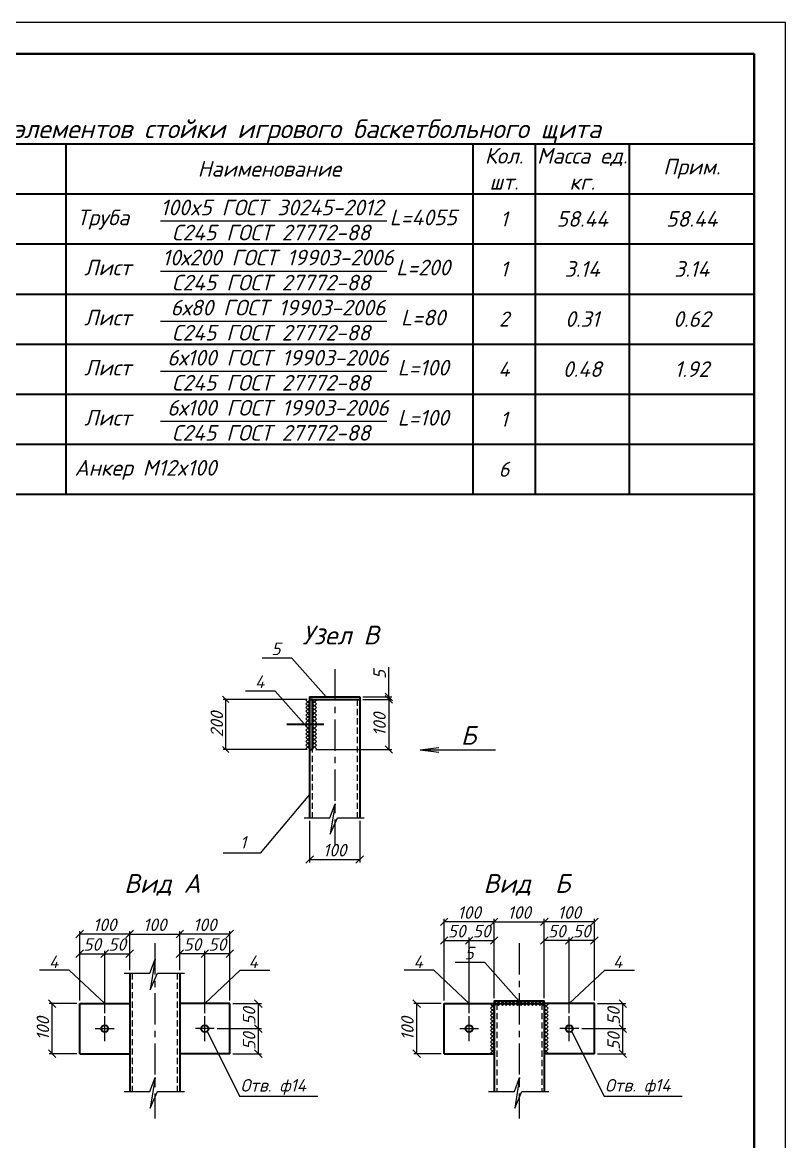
# Model space of a CAD drawing. Header units: millimetres. Extents: x 10124 to 8132345, y -95635 to 1386204.
# Drawn here: x 172234 to 175283, y 59270 to 63740 of the extents above; entities that cross this region are included whole.
import ezdxf
from ezdxf.enums import TextEntityAlignment as Align

# ---------------------------------------------------------------- set-up
doc = ezdxf.new("R2010")
doc.units = ezdxf.units.MM
doc.linetypes.add('01_base$0$DASHED2', pattern=[0.375, 0.25, -0.125])
doc.linetypes.add('CENTER', pattern=[2, 1.25, -0.25, 0.25, -0.25])
doc.layers.get('DEFPOINTS').update_dxf_attribs({"color": 1})
for name, color, linetype, lineweight in [('013', 7, 'Continuous', 13), ('030', 7, 'Continuous', 30), ('ТЕКСТ', 214, 'Continuous', 20)]:
    doc.layers.add(name, color=color, linetype=linetype, lineweight=lineweight)
doc.layers.add('ФВ-5', color=7, linetype='Continuous')
doc.styles.add('10', font='isocpeui.ttf', dxfattribs={"height": 25})
doc.styles.add('100', font='isocpeui.ttf', dxfattribs={"height": 250})
doc.styles.add('20', font='isocpeui.ttf', dxfattribs={"height": 50})
doc.styles.add('GOST', font='isocpeur.TTF')
doc.styles.add('Text_Paper', font='isocpeui.ttf')
doc.dimstyles.new('0.5', dxfattribs={"dimtxt": 250, "dimasz": 120, "dimexe": 50, "dimexo": 50, "dimgap": 50, "dimtad": 1, "dimlfac": 0.5, "dimtxsty": '100', "dimblk": 'OBLIQUE', "dimcen": 2.5, "dimclrt": 1, "dimadec": 0, "dimazin": 0, "dimtfac": 1, "dimtmove": 0, "dimatfit": 3, "dimfxl": 1, "dimlwd": 15, "dimlwe": 15, "dimarcsym": 0})
doc.dimstyles.new('20', dxfattribs={"dimtxt": 50, "dimasz": 25, "dimexe": 10, "dimexo": 10, "dimgap": 10, "dimtad": 1, "dimtxsty": '20', "dimblk": 'OBLIQUE', "dimcen": 2.5, "dimadec": 0, "dimazin": 0, "dimtfac": 1, "dimtmove": 0, "dimatfit": 3, "dimfxl": 1, "dimlwd": 15, "dimlwe": 15, "dimarcsym": 0})

# ---------------------------------------------------------------- blocks, each defined once
blk = doc.blocks.new('*U2294')
at = {"color": 44, "lineweight": 20, "ltscale": 10}
for p, q in [((420, 297), (0, 297)), ((420, 0), (420, 297))]:
    blk.add_line(p, q, dxfattribs=at)
at = {"color": 137, "lineweight": 35, "ltscale": 10}
for p, q in [((415, 292), (20, 292)), ((415, 5), (415, 292))]:
    blk.add_line(p, q, dxfattribs=at)
at = {"color": 44, "lineweight": 13, "style": 'GOST', "oblique": 10, "width": 0.8}
for tag in ['ФОРМАТВЕРТ', 'ФОРМАТГОРИЗ']:
    blk.add_attdef(tag, (368.98, 1.6), '', height=2, dxfattribs=at)
blk = doc.blocks.new('_OBLIQUE')
at = {"color": 0, "linetype": 'ByBlock'}
blk.add_line((-0.5, -0.5), (0.5, 0.5), dxfattribs=at)
blk = doc.blocks.new('*D2304')
at = {"layer": '013', "color": 0, "lineweight": 15, "ltscale": 100, "transparency": 16777216}
for p, q in [((172663.1, 59954.3), (172663.1, 60111.2)), ((172663.1, 60099.2), (172863.1, 60099.2)), ((172863.1, 59954.3), (172863.1, 60111.2))]:
    blk.add_line(p, q, dxfattribs=at)
at = {"layer": 'DEFPOINTS', "color": 0, "ltscale": 100, "transparency": 16777216}
for p in [(172863.1, 60099.2), (172663.1, 59942.3), (172863.1, 59942.3)]:
    blk.add_point(p, dxfattribs=at)
at = {"layer": '013', "color": 0, "lineweight": 15, "ltscale": 100, "transparency": 16777216, "xscale": 30, "yscale": 30, "zscale": 30, "rotation": 180}
blk.add_blockref('_OBLIQUE', (172663.1, 60099.2), dxfattribs=at)
at = {"layer": '013', "color": 0, "lineweight": 15, "ltscale": 100, "transparency": 16777216, "xscale": 30, "yscale": 30, "zscale": 30}
blk.add_blockref('_OBLIQUE', (172863.1, 60099.2), dxfattribs=at)
at = {"layer": '013', "color": 1, "ltscale": 100, "transparency": 16777216, "insert": (172763.1, 60136.2), "char_height": 50, "attachment_point": 5, "style": '20'}
blk.add_mtext('100', dxfattribs=at)
blk = doc.blocks.new('*D2306')
at = {"layer": '013', "color": 0, "lineweight": 15, "ltscale": 100, "transparency": 16777216}
for p, q in [((172463.1, 59833.2), (172463.1, 60111.2)), ((172663.1, 60099.2), (172463.1, 60099.2)), ((172663.1, 59954.3), (172663.1, 60111.2))]:
    blk.add_line(p, q, dxfattribs=at)
at = {"layer": 'DEFPOINTS', "color": 0, "ltscale": 100, "transparency": 16777216}
for p in [(172463.1, 60099.2), (172663.1, 59942.3), (172463.1, 59821.2)]:
    blk.add_point(p, dxfattribs=at)
at = {"layer": '013', "color": 0, "lineweight": 15, "ltscale": 100, "transparency": 16777216, "xscale": 30, "yscale": 30, "zscale": 30, "rotation": 180}
blk.add_blockref('_OBLIQUE', (172463.1, 60099.2), dxfattribs=at)
at = {"layer": '013', "color": 0, "lineweight": 15, "ltscale": 100, "transparency": 16777216, "xscale": 30, "yscale": 30, "zscale": 30}
blk.add_blockref('_OBLIQUE', (172663.1, 60099.2), dxfattribs=at)
at = {"layer": '013', "color": 1, "ltscale": 100, "transparency": 16777216, "insert": (172563.1, 60136.2), "char_height": 50, "attachment_point": 5, "style": '20'}
blk.add_mtext('100', dxfattribs=at)
blk = doc.blocks.new('*D2307')
at = {"layer": '013', "color": 0, "lineweight": 15, "ltscale": 100, "transparency": 16777216}
for p, q in [((172463.1, 59833.2), (172463.1, 60032.5)), ((172463.1, 60020.5), (172563.1, 60020.5)), ((172563.1, 59783.2), (172563.1, 60032.5))]:
    blk.add_line(p, q, dxfattribs=at)
at = {"layer": 'DEFPOINTS', "color": 0, "ltscale": 100, "transparency": 16777216}
for p in [(172563.1, 60020.5), (172463.1, 59821.2), (172563.1, 59771.2)]:
    blk.add_point(p, dxfattribs=at)
at = {"layer": '013', "color": 0, "lineweight": 15, "ltscale": 100, "transparency": 16777216, "xscale": 30, "yscale": 30, "zscale": 30, "rotation": 180}
blk.add_blockref('_OBLIQUE', (172463.1, 60020.5), dxfattribs=at)
at = {"layer": '013', "color": 0, "lineweight": 15, "ltscale": 100, "transparency": 16777216, "xscale": 30, "yscale": 30, "zscale": 30}
blk.add_blockref('_OBLIQUE', (172563.1, 60020.5), dxfattribs=at)
at = {"layer": '013', "color": 1, "ltscale": 100, "transparency": 16777216, "insert": (172513.1, 60057.5), "char_height": 50, "attachment_point": 5, "style": '20'}
blk.add_mtext('50', dxfattribs=at)
blk = doc.blocks.new('*D2308')
at = {"layer": '013', "color": 0, "lineweight": 15, "ltscale": 100, "transparency": 16777216}
for p, q in [((172563.1, 59783.2), (172563.1, 60032.5)), ((172563.1, 60020.5), (172663.1, 60020.5)), ((172663.1, 59954.3), (172663.1, 60032.5))]:
    blk.add_line(p, q, dxfattribs=at)
at = {"layer": 'DEFPOINTS', "color": 0, "ltscale": 100, "transparency": 16777216}
for p in [(172663.1, 60020.5), (172663.1, 59942.3), (172563.1, 59771.2)]:
    blk.add_point(p, dxfattribs=at)
at = {"layer": '013', "color": 0, "lineweight": 15, "ltscale": 100, "transparency": 16777216, "xscale": 30, "yscale": 30, "zscale": 30, "rotation": 180}
blk.add_blockref('_OBLIQUE', (172563.1, 60020.5), dxfattribs=at)
at = {"layer": '013', "color": 0, "lineweight": 15, "ltscale": 100, "transparency": 16777216, "xscale": 30, "yscale": 30, "zscale": 30}
blk.add_blockref('_OBLIQUE', (172663.1, 60020.5), dxfattribs=at)
at = {"layer": '013', "color": 1, "ltscale": 100, "transparency": 16777216, "insert": (172613.1, 60057.5), "char_height": 50, "attachment_point": 5, "style": '20'}
blk.add_mtext('50', dxfattribs=at)
blk = doc.blocks.new('*D2310')
at = {"layer": '013', "color": 0, "lineweight": 15, "ltscale": 100, "transparency": 16777216}
for p, q in [((172963.1, 59783.2), (172963.1, 60032.5)), ((173063.1, 60020.5), (172963.1, 60020.5)), ((173063.1, 59833.2), (173063.1, 60032.5))]:
    blk.add_line(p, q, dxfattribs=at)
at = {"layer": 'DEFPOINTS', "color": 0, "ltscale": 100, "transparency": 16777216}
for p in [(172963.1, 60020.5), (173063.1, 59821.2), (172963.1, 59771.2)]:
    blk.add_point(p, dxfattribs=at)
at = {"layer": '013', "color": 0, "lineweight": 15, "ltscale": 100, "transparency": 16777216, "xscale": 30, "yscale": 30, "zscale": 30, "rotation": 180}
blk.add_blockref('_OBLIQUE', (172963.1, 60020.5), dxfattribs=at)
at = {"layer": '013', "color": 0, "lineweight": 15, "ltscale": 100, "transparency": 16777216, "xscale": 30, "yscale": 30, "zscale": 30}
blk.add_blockref('_OBLIQUE', (173063.1, 60020.5), dxfattribs=at)
at = {"layer": '013', "color": 1, "ltscale": 100, "transparency": 16777216, "insert": (173013.1, 60057.5), "char_height": 50, "attachment_point": 5, "style": '20'}
blk.add_mtext('50', dxfattribs=at)
blk = doc.blocks.new('*D2309')
at = {"layer": '013', "color": 0, "lineweight": 15, "ltscale": 100, "transparency": 16777216}
for p, q in [((172863.1, 59954.3), (172863.1, 60032.5)), ((172963.1, 60020.5), (172863.1, 60020.5)), ((172963.1, 59783.2), (172963.1, 60032.5))]:
    blk.add_line(p, q, dxfattribs=at)
at = {"layer": 'DEFPOINTS', "color": 0, "ltscale": 100, "transparency": 16777216}
for p in [(172863.1, 60020.5), (172863.1, 59942.3), (172963.1, 59771.2)]:
    blk.add_point(p, dxfattribs=at)
at = {"layer": '013', "color": 0, "lineweight": 15, "ltscale": 100, "transparency": 16777216, "xscale": 30, "yscale": 30, "zscale": 30, "rotation": 180}
blk.add_blockref('_OBLIQUE', (172863.1, 60020.5), dxfattribs=at)
at = {"layer": '013', "color": 0, "lineweight": 15, "ltscale": 100, "transparency": 16777216, "xscale": 30, "yscale": 30, "zscale": 30}
blk.add_blockref('_OBLIQUE', (172963.1, 60020.5), dxfattribs=at)
at = {"layer": '013', "color": 1, "ltscale": 100, "transparency": 16777216, "insert": (172913.1, 60057.5), "char_height": 50, "attachment_point": 5, "style": '20'}
blk.add_mtext('50', dxfattribs=at)
blk = doc.blocks.new('*D2311')
at = {"layer": '013', "color": 0, "lineweight": 15, "ltscale": 100, "transparency": 16777216}
for p, q in [((172451.1, 59821.2), (172341.3, 59821.2)), ((172353.3, 59621.2), (172353.3, 59821.2)), ((172451.1, 59621.2), (172341.3, 59621.2))]:
    blk.add_line(p, q, dxfattribs=at)
at = {"layer": 'DEFPOINTS', "color": 0, "ltscale": 100, "transparency": 16777216}
for p in [(172353.3, 59821.2), (172463.1, 59821.2), (172463.1, 59621.2)]:
    blk.add_point(p, dxfattribs=at)
at = {"layer": '013', "color": 0, "lineweight": 15, "ltscale": 100, "transparency": 16777216, "xscale": 30, "yscale": 30, "zscale": 30}
for p, rotation in [((172353.3, 59821.2), 90), ((172353.3, 59621.2), 270)]:
    blk.add_blockref('_OBLIQUE', p, dxfattribs=dict(at, rotation=rotation))
at = {"layer": '013', "color": 1, "ltscale": 100, "transparency": 16777216, "insert": (172316.3, 59721.2), "char_height": 50, "attachment_point": 5, "rotation": 90, "style": '20'}
blk.add_mtext('100', dxfattribs=at)
blk = doc.blocks.new('*D2312')
at = {"layer": '013', "color": 0, "lineweight": 15, "ltscale": 100, "transparency": 16777216}
for p, q in [((172863.1, 59954.3), (172863.1, 60111.2)), ((173063.1, 60099.2), (172863.1, 60099.2)), ((173063.1, 59833.2), (173063.1, 60111.2))]:
    blk.add_line(p, q, dxfattribs=at)
at = {"layer": 'DEFPOINTS', "color": 0, "ltscale": 100, "transparency": 16777216}
for p in [(172863.1, 60099.2), (172863.1, 59942.3), (173063.1, 59821.2)]:
    blk.add_point(p, dxfattribs=at)
at = {"layer": '013', "color": 0, "lineweight": 15, "ltscale": 100, "transparency": 16777216, "xscale": 30, "yscale": 30, "zscale": 30, "rotation": 180}
blk.add_blockref('_OBLIQUE', (172863.1, 60099.2), dxfattribs=at)
at = {"layer": '013', "color": 0, "lineweight": 15, "ltscale": 100, "transparency": 16777216, "xscale": 30, "yscale": 30, "zscale": 30}
blk.add_blockref('_OBLIQUE', (173063.1, 60099.2), dxfattribs=at)
at = {"layer": '013', "color": 1, "ltscale": 100, "transparency": 16777216, "insert": (172963.1, 60136.2), "char_height": 50, "attachment_point": 5, "style": '20'}
blk.add_mtext('100', dxfattribs=at)
blk = doc.blocks.new('*D2313')
at = {"layer": '013', "color": 0, "lineweight": 15, "ltscale": 100, "transparency": 16777216}
for p, q in [((173012.8, 59721.2), (173189, 59721.2)), ((173177, 59621.2), (173177, 59721.2)), ((173075.1, 59621.2), (173189, 59621.2))]:
    blk.add_line(p, q, dxfattribs=at)
at = {"layer": 'DEFPOINTS', "color": 0, "ltscale": 100, "transparency": 16777216}
for p in [(173000.8, 59721.2), (173177, 59721.2), (173063.1, 59621.2)]:
    blk.add_point(p, dxfattribs=at)
at = {"layer": '013', "color": 0, "lineweight": 15, "ltscale": 100, "transparency": 16777216, "xscale": 30, "yscale": 30, "zscale": 30}
for p, rotation in [((173177, 59721.2), 90), ((173177, 59621.2), 270)]:
    blk.add_blockref('_OBLIQUE', p, dxfattribs=dict(at, rotation=rotation))
at = {"layer": '013', "color": 1, "ltscale": 100, "transparency": 16777216, "insert": (173140, 59671.2), "char_height": 50, "attachment_point": 5, "rotation": 90, "style": '20'}
blk.add_mtext('50', dxfattribs=at)
blk = doc.blocks.new('*D2314')
at = {"layer": '013', "color": 0, "lineweight": 15, "ltscale": 100, "transparency": 16777216}
for p, q in [((173075.1, 59821.2), (173189, 59821.2)), ((173177, 59721.2), (173177, 59821.2)), ((173012.8, 59721.2), (173189, 59721.2))]:
    blk.add_line(p, q, dxfattribs=at)
at = {"layer": 'DEFPOINTS', "color": 0, "ltscale": 100, "transparency": 16777216}
for p in [(173063.1, 59821.2), (173177, 59821.2), (173000.8, 59721.2)]:
    blk.add_point(p, dxfattribs=at)
at = {"layer": '013', "color": 0, "lineweight": 15, "ltscale": 100, "transparency": 16777216, "xscale": 30, "yscale": 30, "zscale": 30}
for p, rotation in [((173177, 59821.2), 90), ((173177, 59721.2), 270)]:
    blk.add_blockref('_OBLIQUE', p, dxfattribs=dict(at, rotation=rotation))
at = {"layer": '013', "color": 1, "ltscale": 100, "transparency": 16777216, "insert": (173140, 59771.2), "char_height": 50, "attachment_point": 5, "rotation": 90, "style": '20'}
blk.add_mtext('50', dxfattribs=at)
blk = doc.blocks.new('*D2315')
at = {"layer": '013', "color": 0, "lineweight": 15, "ltscale": 100, "transparency": 16777216}
for p, q in [((173698.2, 61046.2), (173698.2, 61165.4)), ((173593.9, 61046.2), (173710.2, 61046.2)), ((173593.9, 61036.2), (173710.2, 61036.2)), ((173698.2, 61036.2), (173698.2, 61046.2)), ((173698.2, 61036.2), (173698.2, 61006.2))]:
    blk.add_line(p, q, dxfattribs=at)
at = {"layer": 'DEFPOINTS', "color": 0, "ltscale": 100, "transparency": 16777216}
for p in [(173581.9, 61046.2), (173581.9, 61036.2), (173698.2, 61046.2)]:
    blk.add_point(p, dxfattribs=at)
at = {"layer": '013', "color": 0, "lineweight": 15, "ltscale": 100, "transparency": 16777216, "xscale": 30, "yscale": 30, "zscale": 30}
for p, rotation in [((173698.2, 61046.2), 270), ((173698.2, 61036.2), 90)]:
    blk.add_blockref('_OBLIQUE', p, dxfattribs=dict(at, rotation=rotation))
at = {"layer": '013', "color": 1, "ltscale": 100, "transparency": 16777216, "insert": (173661.2, 61135.8), "char_height": 50, "attachment_point": 5, "rotation": 90, "style": '20'}
blk.add_mtext('5', dxfattribs=at)
blk = doc.blocks.new('*D2317')
at = {"layer": '013', "color": 0, "lineweight": 15, "ltscale": 100, "transparency": 16777216}
for p, q in [((173593.9, 61036.2), (173710.2, 61036.2)), ((173698.2, 61036.2), (173698.2, 60836.2)), ((173405.9, 60836.2), (173710.2, 60836.2))]:
    blk.add_line(p, q, dxfattribs=at)
at = {"layer": 'DEFPOINTS', "color": 0, "ltscale": 100, "transparency": 16777216}
for p in [(173581.9, 61036.2), (173393.9, 60836.2), (173698.2, 60836.2)]:
    blk.add_point(p, dxfattribs=at)
at = {"layer": '013', "color": 0, "lineweight": 15, "ltscale": 100, "transparency": 16777216, "xscale": 30, "yscale": 30, "zscale": 30}
for p, rotation in [((173698.2, 61036.2), 90), ((173698.2, 60836.2), 270)]:
    blk.add_blockref('_OBLIQUE', p, dxfattribs=dict(at, rotation=rotation))
at = {"layer": '013', "color": 1, "ltscale": 100, "transparency": 16777216, "insert": (173661.2, 60936.2), "char_height": 50, "attachment_point": 5, "rotation": 90, "style": '20'}
blk.add_mtext('100', dxfattribs=at)
blk = doc.blocks.new('*D2318')
at = {"layer": '013', "color": 0, "lineweight": 15, "ltscale": 100, "transparency": 16777216}
for p, q in [((173371.9, 61036.2), (173036, 61036.2)), ((173046, 61036.2), (173046, 60836.2)), ((173371.9, 60836.2), (173036, 60836.2))]:
    blk.add_line(p, q, dxfattribs=at)
at = {"layer": 'DEFPOINTS', "color": 0, "ltscale": 100, "transparency": 16777216}
for p in [(173381.9, 61036.2), (173046, 60836.2), (173381.9, 60836.2)]:
    blk.add_point(p, dxfattribs=at)
at = {"layer": '013', "color": 0, "lineweight": 15, "ltscale": 100, "transparency": 16777216, "xscale": 25, "yscale": 25, "zscale": 25}
for p, rotation in [((173046, 61036.2), 90), ((173046, 60836.2), 270)]:
    blk.add_blockref('_OBLIQUE', p, dxfattribs=dict(at, rotation=rotation))
at = {"layer": '013', "color": 0, "ltscale": 100, "transparency": 16777216, "insert": (173011, 60936.2), "char_height": 50, "attachment_point": 5, "rotation": 90, "style": '20'}
blk.add_mtext('200', dxfattribs=at)
blk = doc.blocks.new('*D2319')
at = {"layer": '013', "color": 0, "lineweight": 15, "ltscale": 100, "transparency": 16777216}
for p, q in [((173381.9, 60551.6), (173381.9, 60385.1)), ((173581.9, 60551.6), (173581.9, 60385.1)), ((173381.9, 60397.1), (173581.9, 60397.1))]:
    blk.add_line(p, q, dxfattribs=at)
at = {"layer": 'DEFPOINTS', "color": 0, "ltscale": 100, "transparency": 16777216}
for p in [(173381.9, 60563.6), (173581.9, 60563.6), (173581.9, 60397.1)]:
    blk.add_point(p, dxfattribs=at)
at = {"layer": '013', "color": 0, "lineweight": 15, "ltscale": 100, "transparency": 16777216, "xscale": 30, "yscale": 30, "zscale": 30, "rotation": 180}
blk.add_blockref('_OBLIQUE', (173381.9, 60397.1), dxfattribs=at)
at = {"layer": '013', "color": 0, "lineweight": 15, "ltscale": 100, "transparency": 16777216, "xscale": 30, "yscale": 30, "zscale": 30}
blk.add_blockref('_OBLIQUE', (173581.9, 60397.1), dxfattribs=at)
at = {"layer": '013', "color": 1, "ltscale": 100, "transparency": 16777216, "insert": (173481.9, 60434.1), "char_height": 50, "attachment_point": 5, "style": '20'}
blk.add_mtext('100', dxfattribs=at)
blk = doc.blocks.new('*D2329')
at = {"layer": '013', "color": 0, "lineweight": 15, "ltscale": 100, "transparency": 16777216}
for p, q in [((174119.2, 59843.2), (174119.2, 60160.1)), ((174119.2, 60148.1), (174319.2, 60148.1)), ((174319.2, 59843.2), (174319.2, 60160.1))]:
    blk.add_line(p, q, dxfattribs=at)
at = {"layer": 'DEFPOINTS', "color": 0, "ltscale": 100, "transparency": 16777216}
for p in [(174319.2, 60148.1), (174119.2, 59831.2), (174319.2, 59831.2)]:
    blk.add_point(p, dxfattribs=at)
at = {"layer": '013', "color": 0, "lineweight": 15, "ltscale": 100, "transparency": 16777216, "xscale": 30, "yscale": 30, "zscale": 30, "rotation": 180}
blk.add_blockref('_OBLIQUE', (174119.2, 60148.1), dxfattribs=at)
at = {"layer": '013', "color": 0, "lineweight": 15, "ltscale": 100, "transparency": 16777216, "xscale": 30, "yscale": 30, "zscale": 30}
blk.add_blockref('_OBLIQUE', (174319.2, 60148.1), dxfattribs=at)
at = {"layer": '013', "color": 1, "ltscale": 100, "transparency": 16777216, "insert": (174219.2, 60185.1), "char_height": 50, "attachment_point": 5, "style": '20'}
blk.add_mtext('100', dxfattribs=at)
blk = doc.blocks.new('*D2328')
at = {"layer": '013', "color": 0, "lineweight": 15, "ltscale": 100, "transparency": 16777216}
for p, q in [((173919.2, 59833.2), (173919.2, 60160.1)), ((174119.2, 60148.1), (173919.2, 60148.1)), ((174119.2, 59843.2), (174119.2, 60160.1))]:
    blk.add_line(p, q, dxfattribs=at)
at = {"layer": 'DEFPOINTS', "color": 0, "ltscale": 100, "transparency": 16777216}
for p in [(173919.2, 60148.1), (173919.2, 59821.2), (174119.2, 59831.2)]:
    blk.add_point(p, dxfattribs=at)
at = {"layer": '013', "color": 0, "lineweight": 15, "ltscale": 100, "transparency": 16777216, "xscale": 30, "yscale": 30, "zscale": 30, "rotation": 180}
blk.add_blockref('_OBLIQUE', (173919.2, 60148.1), dxfattribs=at)
at = {"layer": '013', "color": 0, "lineweight": 15, "ltscale": 100, "transparency": 16777216, "xscale": 30, "yscale": 30, "zscale": 30}
blk.add_blockref('_OBLIQUE', (174119.2, 60148.1), dxfattribs=at)
at = {"layer": '013', "color": 1, "ltscale": 100, "transparency": 16777216, "insert": (174019.2, 60185.1), "char_height": 50, "attachment_point": 5, "style": '20'}
blk.add_mtext('100', dxfattribs=at)
blk = doc.blocks.new('*D2327')
at = {"layer": '013', "color": 0, "lineweight": 15, "ltscale": 100, "transparency": 16777216}
for p, q in [((173919.2, 59833.2), (173919.2, 60085.5)), ((174019.2, 59783.2), (174019.2, 60085.5)), ((173919.2, 60073.5), (174019.2, 60073.5))]:
    blk.add_line(p, q, dxfattribs=at)
at = {"layer": 'DEFPOINTS', "color": 0, "ltscale": 100, "transparency": 16777216}
for p in [(174019.2, 60073.5), (173919.2, 59821.2), (174019.2, 59771.2)]:
    blk.add_point(p, dxfattribs=at)
at = {"layer": '013', "color": 0, "lineweight": 15, "ltscale": 100, "transparency": 16777216, "xscale": 30, "yscale": 30, "zscale": 30, "rotation": 180}
blk.add_blockref('_OBLIQUE', (173919.2, 60073.5), dxfattribs=at)
at = {"layer": '013', "color": 0, "lineweight": 15, "ltscale": 100, "transparency": 16777216, "xscale": 30, "yscale": 30, "zscale": 30}
blk.add_blockref('_OBLIQUE', (174019.2, 60073.5), dxfattribs=at)
at = {"layer": '013', "color": 1, "ltscale": 100, "transparency": 16777216, "insert": (173969.2, 60110.5), "char_height": 50, "attachment_point": 5, "style": '20'}
blk.add_mtext('50', dxfattribs=at)
blk = doc.blocks.new('*D2322')
at = {"layer": '013', "color": 0, "lineweight": 15, "ltscale": 100, "transparency": 16777216}
for p, q in [((174019.2, 59783.2), (174019.2, 60085.5)), ((174119.2, 59843.2), (174119.2, 60085.5)), ((174019.2, 60073.5), (174119.2, 60073.5))]:
    blk.add_line(p, q, dxfattribs=at)
at = {"layer": 'DEFPOINTS', "color": 0, "ltscale": 100, "transparency": 16777216}
for p in [(174119.2, 60073.5), (174119.2, 59831.2), (174019.2, 59771.2)]:
    blk.add_point(p, dxfattribs=at)
at = {"layer": '013', "color": 0, "lineweight": 15, "ltscale": 100, "transparency": 16777216, "xscale": 30, "yscale": 30, "zscale": 30, "rotation": 180}
blk.add_blockref('_OBLIQUE', (174019.2, 60073.5), dxfattribs=at)
at = {"layer": '013', "color": 0, "lineweight": 15, "ltscale": 100, "transparency": 16777216, "xscale": 30, "yscale": 30, "zscale": 30}
blk.add_blockref('_OBLIQUE', (174119.2, 60073.5), dxfattribs=at)
at = {"layer": '013', "color": 1, "ltscale": 100, "transparency": 16777216, "insert": (174069.2, 60110.5), "char_height": 50, "attachment_point": 5, "style": '20'}
blk.add_mtext('50', dxfattribs=at)
blk = doc.blocks.new('*D2323')
at = {"layer": '013', "color": 0, "lineweight": 15, "ltscale": 100, "transparency": 16777216}
for p, q in [((174419.2, 59783.2), (174419.2, 60085.5)), ((174519.2, 59833.2), (174519.2, 60085.5)), ((174519.2, 60073.5), (174419.2, 60073.5))]:
    blk.add_line(p, q, dxfattribs=at)
at = {"layer": 'DEFPOINTS', "color": 0, "ltscale": 100, "transparency": 16777216}
for p in [(174419.2, 60073.5), (174519.2, 59821.2), (174419.2, 59771.2)]:
    blk.add_point(p, dxfattribs=at)
at = {"layer": '013', "color": 0, "lineweight": 15, "ltscale": 100, "transparency": 16777216, "xscale": 30, "yscale": 30, "zscale": 30, "rotation": 180}
blk.add_blockref('_OBLIQUE', (174419.2, 60073.5), dxfattribs=at)
at = {"layer": '013', "color": 0, "lineweight": 15, "ltscale": 100, "transparency": 16777216, "xscale": 30, "yscale": 30, "zscale": 30}
blk.add_blockref('_OBLIQUE', (174519.2, 60073.5), dxfattribs=at)
at = {"layer": '013', "color": 1, "ltscale": 100, "transparency": 16777216, "insert": (174469.2, 60110.5), "char_height": 50, "attachment_point": 5, "style": '20'}
blk.add_mtext('50', dxfattribs=at)
blk = doc.blocks.new('*D2324')
at = {"layer": '013', "color": 0, "lineweight": 15, "ltscale": 100, "transparency": 16777216}
for p, q in [((174319.2, 59843.2), (174319.2, 60085.5)), ((174419.2, 59783.2), (174419.2, 60085.5)), ((174419.2, 60073.5), (174319.2, 60073.5))]:
    blk.add_line(p, q, dxfattribs=at)
at = {"layer": 'DEFPOINTS', "color": 0, "ltscale": 100, "transparency": 16777216}
for p in [(174319.2, 60073.5), (174319.2, 59831.2), (174419.2, 59771.2)]:
    blk.add_point(p, dxfattribs=at)
at = {"layer": '013', "color": 0, "lineweight": 15, "ltscale": 100, "transparency": 16777216, "xscale": 30, "yscale": 30, "zscale": 30, "rotation": 180}
blk.add_blockref('_OBLIQUE', (174319.2, 60073.5), dxfattribs=at)
at = {"layer": '013', "color": 0, "lineweight": 15, "ltscale": 100, "transparency": 16777216, "xscale": 30, "yscale": 30, "zscale": 30}
blk.add_blockref('_OBLIQUE', (174419.2, 60073.5), dxfattribs=at)
at = {"layer": '013', "color": 1, "ltscale": 100, "transparency": 16777216, "insert": (174369.2, 60110.5), "char_height": 50, "attachment_point": 5, "style": '20'}
blk.add_mtext('50', dxfattribs=at)
blk = doc.blocks.new('*D2325')
at = {"layer": '013', "color": 0, "lineweight": 15, "ltscale": 100, "transparency": 16777216}
for p, q in [((173907.2, 59821.2), (173797.4, 59821.2)), ((173809.4, 59621.2), (173809.4, 59821.2)), ((173907.2, 59621.2), (173797.4, 59621.2))]:
    blk.add_line(p, q, dxfattribs=at)
at = {"layer": 'DEFPOINTS', "color": 0, "ltscale": 100, "transparency": 16777216}
for p in [(173809.4, 59821.2), (173919.2, 59821.2), (173919.2, 59621.2)]:
    blk.add_point(p, dxfattribs=at)
at = {"layer": '013', "color": 0, "lineweight": 15, "ltscale": 100, "transparency": 16777216, "xscale": 30, "yscale": 30, "zscale": 30}
for p, rotation in [((173809.4, 59821.2), 90), ((173809.4, 59621.2), 270)]:
    blk.add_blockref('_OBLIQUE', p, dxfattribs=dict(at, rotation=rotation))
at = {"layer": '013', "color": 1, "ltscale": 100, "transparency": 16777216, "insert": (173772.4, 59721.2), "char_height": 50, "attachment_point": 5, "rotation": 90, "style": '20'}
blk.add_mtext('100', dxfattribs=at)
blk = doc.blocks.new('*D2320')
at = {"layer": '013', "color": 0, "lineweight": 15, "ltscale": 100, "transparency": 16777216}
for p, q in [((174319.2, 59843.2), (174319.2, 60160.1)), ((174519.2, 60148.1), (174319.2, 60148.1)), ((174519.2, 59833.2), (174519.2, 60160.1))]:
    blk.add_line(p, q, dxfattribs=at)
at = {"layer": 'DEFPOINTS', "color": 0, "ltscale": 100, "transparency": 16777216}
for p in [(174319.2, 60148.1), (174319.2, 59831.2), (174519.2, 59821.2)]:
    blk.add_point(p, dxfattribs=at)
at = {"layer": '013', "color": 0, "lineweight": 15, "ltscale": 100, "transparency": 16777216, "xscale": 30, "yscale": 30, "zscale": 30, "rotation": 180}
blk.add_blockref('_OBLIQUE', (174319.2, 60148.1), dxfattribs=at)
at = {"layer": '013', "color": 0, "lineweight": 15, "ltscale": 100, "transparency": 16777216, "xscale": 30, "yscale": 30, "zscale": 30}
blk.add_blockref('_OBLIQUE', (174519.2, 60148.1), dxfattribs=at)
at = {"layer": '013', "color": 1, "ltscale": 100, "transparency": 16777216, "insert": (174419.2, 60185.1), "char_height": 50, "attachment_point": 5, "style": '20'}
blk.add_mtext('100', dxfattribs=at)
blk = doc.blocks.new('*D2326')
at = {"layer": '013', "color": 0, "lineweight": 15, "ltscale": 100, "transparency": 16777216}
for p, q in [((174468.9, 59721.2), (174645.1, 59721.2)), ((174633.1, 59621.2), (174633.1, 59721.2)), ((174531.2, 59621.2), (174645.1, 59621.2))]:
    blk.add_line(p, q, dxfattribs=at)
at = {"layer": 'DEFPOINTS', "color": 0, "ltscale": 100, "transparency": 16777216}
for p in [(174456.9, 59721.2), (174633.1, 59721.2), (174519.2, 59621.2)]:
    blk.add_point(p, dxfattribs=at)
at = {"layer": '013', "color": 0, "lineweight": 15, "ltscale": 100, "transparency": 16777216, "xscale": 30, "yscale": 30, "zscale": 30}
for p, rotation in [((174633.1, 59721.2), 90), ((174633.1, 59621.2), 270)]:
    blk.add_blockref('_OBLIQUE', p, dxfattribs=dict(at, rotation=rotation))
at = {"layer": '013', "color": 1, "ltscale": 100, "transparency": 16777216, "insert": (174596.1, 59671.2), "char_height": 50, "attachment_point": 5, "rotation": 90, "style": '20'}
blk.add_mtext('50', dxfattribs=at)
blk = doc.blocks.new('*D2321')
at = {"layer": '013', "color": 0, "lineweight": 15, "ltscale": 100, "transparency": 16777216}
for p, q in [((174531.2, 59821.2), (174645.1, 59821.2)), ((174633.1, 59721.2), (174633.1, 59821.2)), ((174468.9, 59721.2), (174645.1, 59721.2))]:
    blk.add_line(p, q, dxfattribs=at)
at = {"layer": 'DEFPOINTS', "color": 0, "ltscale": 100, "transparency": 16777216}
for p in [(174519.2, 59821.2), (174633.1, 59821.2), (174456.9, 59721.2)]:
    blk.add_point(p, dxfattribs=at)
at = {"layer": '013', "color": 0, "lineweight": 15, "ltscale": 100, "transparency": 16777216, "xscale": 30, "yscale": 30, "zscale": 30}
for p, rotation in [((174633.1, 59821.2), 90), ((174633.1, 59721.2), 270)]:
    blk.add_blockref('_OBLIQUE', p, dxfattribs=dict(at, rotation=rotation))
at = {"layer": '013', "color": 1, "ltscale": 100, "transparency": 16777216, "insert": (174596.1, 59771.2), "char_height": 50, "attachment_point": 5, "rotation": 90, "style": '20'}
blk.add_mtext('50', dxfattribs=at)
blk = doc.blocks.new('*T2333')
at = {"layer": '013', "color": 0, "linetype": 'ByBlock', "lineweight": 30, "ltscale": 100, "transparency": 16777216}
for p, q in [((0, 0), (4625, 0)), ((0, 0), (0, -1400)), ((375, 0), (375, -1400)), ((1875, 0), (1875, -1400)), ((3500, 0), (3500, -1400)), ((3750, 0), (3750, -200)), ((4125, 0), (4125, -200)), ((4625, 0), (4625, -200)), ((0, -200), (4625, -200)), ((3750, -200), (3750, -1400)), ((4125, -200), (4125, -1400)), ((4625, -200), (4625, -1400)), ((0, -400), (3500, -400)), ((3500, -400), (3750, -400)), ((3750, -400), (4125, -400)), ((4125, -400), (4625, -400)), ((0, -600), (3500, -600)), ((3500, -600), (3750, -600)), ((3750, -600), (4125, -600)), ((4125, -600), (4625, -600)), ((0, -800), (3500, -800)), ((3500, -800), (3750, -800)), ((3750, -800), (4125, -800)), ((4125, -800), (4625, -800)), ((0, -1000), (3500, -1000)), ((3500, -1000), (3750, -1000)), ((3750, -1000), (4125, -1000)), ((4125, -1000), (4625, -1000)), ((0, -1200), (3500, -1200)), ((3500, -1200), (3750, -1200)), ((3750, -1200), (4125, -1200)), ((4125, -1200), (4625, -1200)), ((0, -1400), (3500, -1400)), ((3500, -1400), (3750, -1400)), ((3750, -1400), (4125, -1400)), ((4125, -1400), (4625, -1400))]:
    blk.add_line(p, q, dxfattribs=at)
at = {"layer": '013', "color": 0, "lineweight": 30, "ltscale": 100, "transparency": 16777216, "char_height": 62.5, "attachment_point": 5}
for s, insert, width, style in [('Кол. шт.', (3625, -100), 249.25, '100'), ('Масса ед. кг.', (3937.5, -100), 374.25, '100'), ('Поз.', (187.5, -100), 374.25, '100'), ('Обозначение', (1125, -100), 1499.25, '100'), ('Наименование', (2687.5, -100), 1624.25, '100'), ('Прим.', (4375, -100), 499.25, '100'), ('1', (187.5, -300), 374.25, '100'), ('2', (187.5, -500), 374.25, '100'), ('3', (187.5, -700), 374.25, '100'), ('4', (187.5, -900), 374.25, '100'), ('5', (187.5, -1100), 374.25, 'Text_Paper')]:
    blk.add_mtext(s, dxfattribs=dict(at, insert=insert, width=width, style=style))
at = {"layer": '013', "color": 140, "lineweight": 30, "ltscale": 100, "transparency": 16777216, "attachment_point": 5, "style": '100'}
for s, insert, char_height, width in [('1', (3625, -300), 60, 175), ('58.44', (3937.5, -300), 62.5, 300), ('58.44', (4375, -300), 62.5, 425), ('1', (3625, -500), 60, 175), ('3.14', (3937.5, -500), 62.5, 300), ('3.14', (4375, -500), 62.5, 425), ('2', (3625, -700), 60, 175), ('0.31', (3937.5, -700), 62.5, 300), ('0.62', (4375, -700), 62.5, 425), ('4', (3625, -900), 60, 175), ('0.48', (3937.5, -900), 62.5, 300), ('1.92', (4375, -900), 62.5, 425), ('1', (3625, -1100), 60, 175), ('6', (3625, -1300), 60, 175)]:
    blk.add_mtext(s, dxfattribs=dict(at, insert=insert, char_height=char_height, width=width))

msp = doc.modelspace()

# ---------------------------------------------------------------- hatches: boundary and pattern name
at = {"layer": 'ФВ-5', "ltscale": 100}
h = msp.add_hatch(color=256, dxfattribs=at)
h.dxf.hatch_style = 1
h.paths.add_polyline_path([(174119.24, 59831.172), (174119.24, 59811.75), (174129.24, 59821.172)])
h = msp.add_hatch(color=256, dxfattribs=at)
h.dxf.hatch_style = 1
h.paths.add_polyline_path([(174319.24, 59831.172), (174319.24, 59811.75), (174309.24, 59821.172)])

# ---------------------------------------------------------------- linework, layer by layer
at = {"layer": '013', "ltscale": 4}
for p, q in [((172786.591, 62947.092), (173689.95, 62947.092)), ((172786.591, 62747.092), (173689.95, 62747.092)), ((172786.591, 62547.092), (173689.95, 62547.092)), ((172786.591, 62347.092), (173689.95, 62347.092)), ((172786.591, 62147.092), (173689.95, 62147.092))]:
    msp.add_line(p, q, dxfattribs=at)
at = {"layer": '013', "ltscale": 100}
for p, q in [((173310.151, 61200.752), (173191.633, 61200.752)), ((173447.453, 61046.226), (173310.151, 61200.752)), ((173244.566, 61069.606), (173126.048, 61069.606)), ((173381.868, 60915.081), (173244.566, 61069.606)), ((173381.868, 60563.556), (173381.868, 61036.226)), ((173823.584, 60834.817), (173897.514, 60843.894)), ((173393.868, 60836.226), (173381.868, 60836.226)), ((173823.584, 60834.817), (174124.739, 60834.817)), ((173823.584, 60834.817), (173897.514, 60825.739)), ((173381.868, 60656.659), (173184.498, 60422.333)), ((173184.498, 60422.333), (173036.064, 60422.333)), ((172421.491, 59954.473), (172302.973, 59954.473)), ((172563.092, 59821.172), (172421.491, 59954.473)), ((172963.092, 59821.172), (173104.692, 59954.473)), ((173104.692, 59954.473), (173223.211, 59954.473)), ((173877.64, 59954.473), (173759.121, 59954.473)), ((174019.24, 59821.172), (173877.64, 59954.473)), ((174081.938, 59985.697), (173963.42, 59985.697)), ((174219.24, 59831.172), (174081.938, 59985.697)), ((174419.24, 59821.172), (174560.841, 59954.473)), ((174560.841, 59954.473), (174679.359, 59954.473)), ((172663.092, 59469.647), (172663.092, 59942.317)), ((174119.24, 59831.172), (174319.24, 59831.172)), ((174119.24, 59469.647), (174119.24, 59821.172)), ((174119.24, 59821.172), (174319.24, 59821.172)), ((172563.092, 59671.172), (172563.092, 59771.172)), ((172963.092, 59671.172), (172963.092, 59771.172)), ((174019.24, 59671.172), (174019.24, 59771.172)), ((174419.24, 59671.172), (174419.24, 59771.172)), ((172525.405, 59721.172), (172600.779, 59721.172)), ((173000.779, 59721.172), (172925.405, 59721.172)), ((172972.282, 59710.611), (173102.156, 59452.024)), ((173981.553, 59721.172), (174056.927, 59721.172)), ((174456.927, 59721.172), (174381.553, 59721.172)), ((174428.431, 59710.611), (174558.304, 59452.024)), ((173102.156, 59452.024), (173414.436, 59452.024)), ((174558.304, 59452.024), (174870.584, 59452.024))]:
    msp.add_line(p, q, dxfattribs=at)
at = {"layer": '013', "linetype": 'CENTER', "ltscale": 100}
for p, q in [((173481.868, 61156.385), (173481.868, 60456.153)), ((172763.092, 60062.476), (172763.092, 59362.244)), ((174219.24, 60062.476), (174219.24, 59362.244))]:
    msp.add_line(p, q, dxfattribs=at)
at = {"layer": '013', "linetype": '01_base$0$DASHED2', "ltscale": 100}
for p, q in [((173391.868, 61036.226), (173391.868, 60563.556)), ((173571.868, 61036.226), (173571.868, 60563.556)), ((172673.092, 59942.317), (172673.092, 59469.647)), ((172853.092, 59942.317), (172853.092, 59469.647)), ((174129.24, 59821.172), (174129.24, 59469.647)), ((174309.24, 59821.172), (174309.24, 59469.647))]:
    msp.add_line(p, q, dxfattribs=at)
at = {"layer": '013', "ltscale": 100}
for points in [[(173381.868, 61033.726), (173366.868, 61018.726)], [(173366.868, 61033.726), (173381.868, 61018.726)], [(173408.868, 61033.726), (173393.868, 61018.726)], [(173393.868, 61033.726), (173408.868, 61018.726)], [(173381.868, 61018.726), (173366.868, 61003.726)], [(173366.868, 61018.726), (173381.868, 61003.726)], [(173381.868, 61003.726), (173366.868, 60988.726)], [(173366.868, 61003.726), (173381.868, 60988.726)], [(173381.868, 60988.726), (173366.868, 60973.726)], [(173366.868, 60988.726), (173381.868, 60973.726)], [(173408.868, 61018.726), (173393.868, 61003.726)], [(173393.868, 61018.726), (173408.868, 61003.726)], [(173408.868, 61003.726), (173393.868, 60988.726)], [(173393.868, 61003.726), (173408.868, 60988.726)], [(173408.868, 60988.726), (173393.868, 60973.726)], [(173393.868, 60988.726), (173408.868, 60973.726)], [(173381.868, 60973.726), (173366.868, 60958.726)], [(173366.868, 60973.726), (173381.868, 60958.726)], [(173381.868, 60958.726), (173366.868, 60943.726)], [(173366.868, 60958.726), (173381.868, 60943.726)], [(173381.868, 60943.726), (173366.868, 60928.726)], [(173366.868, 60943.726), (173381.868, 60928.726)], [(173408.868, 60973.726), (173393.868, 60958.726)], [(173393.868, 60973.726), (173408.868, 60958.726)], [(173408.868, 60958.726), (173393.868, 60943.726)], [(173393.868, 60958.726), (173408.868, 60943.726)], [(173408.868, 60943.726), (173393.868, 60928.726)], [(173393.868, 60943.726), (173408.868, 60928.726)], [(173381.868, 60928.726), (173366.868, 60913.726)], [(173366.868, 60928.726), (173381.868, 60913.726)], [(173381.868, 60913.726), (173366.868, 60898.726)], [(173366.868, 60913.726), (173381.868, 60898.726)], [(173381.868, 60898.726), (173366.868, 60883.726)], [(173366.868, 60898.726), (173381.868, 60883.726)], [(173408.868, 60928.726), (173393.868, 60913.726)], [(173393.868, 60928.726), (173408.868, 60913.726)], [(173408.868, 60913.726), (173393.868, 60898.726)], [(173393.868, 60913.726), (173408.868, 60898.726)], [(173408.868, 60898.726), (173393.868, 60883.726)], [(173393.868, 60898.726), (173408.868, 60883.726)], [(173381.868, 60883.726), (173366.868, 60868.726)], [(173366.868, 60883.726), (173381.868, 60868.726)], [(173381.868, 60868.726), (173366.868, 60853.726)], [(173366.868, 60868.726), (173381.868, 60853.726)], [(173381.868, 60853.726), (173366.868, 60838.726)], [(173366.868, 60853.726), (173381.868, 60838.726)], [(173408.868, 60883.726), (173393.868, 60868.726)], [(173393.868, 60883.726), (173408.868, 60868.726)], [(173408.868, 60868.726), (173393.868, 60853.726)], [(173393.868, 60868.726), (173408.868, 60853.726)], [(173408.868, 60853.726), (173393.868, 60838.726)], [(173393.868, 60853.726), (173408.868, 60838.726)], [(173359.403, 60563.556), (173462.76, 60563.556), (173483.393, 60619.656), (173464.115, 60497.812), (173492.525, 60563.556), (173600.073, 60563.556)], [(172640.626, 59942.317), (172743.984, 59942.317), (172764.617, 59998.417), (172745.339, 59876.573), (172773.748, 59942.317), (172881.296, 59942.317)], [(174119.24, 59818.672), (174104.24, 59803.672)], [(174104.24, 59818.672), (174119.24, 59803.672)], [(174136.74, 59828.672), (174121.74, 59813.672)], [(174121.74, 59828.672), (174136.74, 59813.672)], [(174151.74, 59828.672), (174136.74, 59813.672)], [(174136.74, 59828.672), (174151.74, 59813.672)], [(174166.74, 59828.672), (174151.74, 59813.672)], [(174151.74, 59828.672), (174166.74, 59813.672)], [(174181.74, 59828.672), (174166.74, 59813.672)], [(174166.74, 59828.672), (174181.74, 59813.672)], [(174196.74, 59828.672), (174181.74, 59813.672)], [(174181.74, 59828.672), (174196.74, 59813.672)], [(174211.74, 59828.672), (174196.74, 59813.672)], [(174196.74, 59828.672), (174211.74, 59813.672)], [(174226.74, 59828.672), (174211.74, 59813.672)], [(174211.74, 59828.672), (174226.74, 59813.672)], [(174241.74, 59828.672), (174226.74, 59813.672)], [(174226.74, 59828.672), (174241.74, 59813.672)], [(174256.74, 59828.672), (174241.74, 59813.672)], [(174241.74, 59828.672), (174256.74, 59813.672)], [(174271.74, 59828.672), (174256.74, 59813.672)], [(174256.74, 59828.672), (174271.74, 59813.672)], [(174286.74, 59828.672), (174271.74, 59813.672)], [(174271.74, 59828.672), (174286.74, 59813.672)], [(174301.74, 59828.672), (174286.74, 59813.672)], [(174286.74, 59828.672), (174301.74, 59813.672)], [(174316.74, 59828.672), (174301.74, 59813.672)], [(174301.74, 59828.672), (174316.74, 59813.672)], [(174334.24, 59818.672), (174319.24, 59803.672)], [(174319.24, 59818.672), (174334.24, 59803.672)], [(174119.24, 59803.672), (174104.24, 59788.672)], [(174104.24, 59803.672), (174119.24, 59788.672)], [(174119.24, 59788.672), (174104.24, 59773.672)], [(174104.24, 59788.672), (174119.24, 59773.672)], [(174119.24, 59773.672), (174104.24, 59758.672)], [(174104.24, 59773.672), (174119.24, 59758.672)], [(174334.24, 59803.672), (174319.24, 59788.672)], [(174319.24, 59803.672), (174334.24, 59788.672)], [(174334.24, 59788.672), (174319.24, 59773.672)], [(174319.24, 59788.672), (174334.24, 59773.672)], [(174334.24, 59773.672), (174319.24, 59758.672)], [(174319.24, 59773.672), (174334.24, 59758.672)], [(174119.24, 59758.672), (174104.24, 59743.672)], [(174104.24, 59758.672), (174119.24, 59743.672)], [(174119.24, 59743.672), (174104.24, 59728.672)], [(174104.24, 59743.672), (174119.24, 59728.672)], [(174119.24, 59728.672), (174104.24, 59713.672)], [(174104.24, 59728.672), (174119.24, 59713.672)], [(174334.24, 59758.672), (174319.24, 59743.672)], [(174319.24, 59758.672), (174334.24, 59743.672)], [(174334.24, 59743.672), (174319.24, 59728.672)], [(174319.24, 59743.672), (174334.24, 59728.672)], [(174334.24, 59728.672), (174319.24, 59713.672)], [(174319.24, 59728.672), (174334.24, 59713.672)], [(174119.24, 59713.672), (174104.24, 59698.672)], [(174104.24, 59713.672), (174119.24, 59698.672)], [(174119.24, 59698.672), (174104.24, 59683.672)], [(174104.24, 59698.672), (174119.24, 59683.672)], [(174119.24, 59683.672), (174104.24, 59668.672)], [(174104.24, 59683.672), (174119.24, 59668.672)], [(174334.24, 59713.672), (174319.24, 59698.672)], [(174319.24, 59713.672), (174334.24, 59698.672)], [(174334.24, 59698.672), (174319.24, 59683.672)], [(174319.24, 59698.672), (174334.24, 59683.672)], [(174334.24, 59683.672), (174319.24, 59668.672)], [(174319.24, 59683.672), (174334.24, 59668.672)], [(174119.24, 59668.672), (174104.24, 59653.672)], [(174104.24, 59668.672), (174119.24, 59653.672)], [(174119.24, 59653.672), (174104.24, 59638.672)], [(174104.24, 59653.672), (174119.24, 59638.672)], [(174119.24, 59638.672), (174104.24, 59623.672)], [(174104.24, 59638.672), (174119.24, 59623.672)], [(174334.24, 59668.672), (174319.24, 59653.672)], [(174319.24, 59668.672), (174334.24, 59653.672)], [(174334.24, 59653.672), (174319.24, 59638.672)], [(174319.24, 59653.672), (174334.24, 59638.672)], [(174334.24, 59638.672), (174319.24, 59623.672)], [(174319.24, 59638.672), (174334.24, 59623.672)], [(172640.626, 59469.647), (172743.984, 59469.647), (172764.617, 59525.747), (172745.339, 59403.903), (172773.748, 59469.647), (172881.296, 59469.647)], [(174096.775, 59469.647), (174200.132, 59469.647), (174220.765, 59525.747), (174201.487, 59403.903), (174229.897, 59469.647), (174337.445, 59469.647)]]:
    msp.add_lwpolyline(points, dxfattribs=at)
at = {"layer": '030', "ltscale": 100}
for p, q in [((173381.868, 61046.226), (173381.868, 60563.556)), ((173381.868, 61046.226), (173581.868, 61046.226)), ((173381.868, 61036.226), (173581.868, 61036.226)), ((173393.868, 61036.226), (173381.868, 61036.226)), ((173393.868, 60836.226), (173393.868, 61036.226)), ((173581.868, 61046.226), (173581.868, 60563.556)), ((173438.14, 60936.226), (173290.504, 60936.226)), ((173381.868, 60836.226), (173393.868, 60836.226)), ((172663.092, 59942.317), (172663.092, 59469.647)), ((172863.092, 59942.317), (172863.092, 59469.647)), ((172463.092, 59621.172), (172463.092, 59821.172)), ((172463.092, 59821.172), (172663.092, 59821.172)), ((173063.092, 59821.172), (172863.092, 59821.172)), ((173063.092, 59621.172), (173063.092, 59821.172)), ((173919.24, 59621.172), (173919.24, 59821.172)), ((173919.24, 59821.172), (174119.24, 59821.172)), ((174119.24, 59821.172), (174119.24, 59469.647)), ((174319.24, 59821.172), (174319.24, 59469.647)), ((174519.24, 59821.172), (174319.24, 59821.172)), ((174519.24, 59621.172), (174519.24, 59821.172)), ((172463.092, 59621.172), (172663.092, 59621.172)), ((173063.092, 59621.172), (172863.092, 59621.172)), ((173919.24, 59621.172), (174119.24, 59621.172)), ((174519.24, 59621.172), (174319.24, 59621.172))]:
    msp.add_line(p, q, dxfattribs=at)
msp.add_lwpolyline([(174119.24, 59821.172), (174319.24, 59821.172), (174319.24, 59831.172), (174119.24, 59831.172)], close=True, dxfattribs=at)
for centre in [(172563.092, 59721.172), (172963.092, 59721.172), (174019.24, 59721.172), (174419.24, 59721.172)]:
    msp.add_circle(centre, 14, dxfattribs=at)

# ---------------------------------------------------------------- block references
at = {"xscale": 25, "yscale": 25, "zscale": 25}
msp.add_blockref('*U2294', (164783.367, 56315.306), dxfattribs=at)
msp.add_blockref('*T2333', (170533.367, 63255.42))

# ---------------------------------------------------------------- texts
at = {"style": '100'}
for s, p in [('100x5 ГОСТ 30245-2012', (173230.803, 63000.954)), ('Труба', (172556.871, 62961.255)), ('L=4055', (173835.591, 62961.255)), ('С245 ГОСТ 27772-88', (173227.835, 62900.835)), ('10х200 ГОСТ 19903-2006', (173255.108, 62800.954)), ('Лист', (172575.168, 62761.255)), ('L=200', (173835.591, 62761.255)), ('С245 ГОСТ 27772-88', (173227.835, 62700.835)), ('6х80 ГОСТ 19903-2006', (173255.108, 62600.954)), ('Лист', (172575.168, 62561.255)), ('L=80', (173835.591, 62561.255)), ('С245 ГОСТ 27772-88', (173227.835, 62500.835)), ('6х100 ГОСТ 19903-2006', (173255.108, 62400.954)), ('Лист', (172575.168, 62361.255)), ('L=100', (173835.591, 62361.255)), ('С245 ГОСТ 27772-88', (173227.835, 62300.835)), ('6х100 ГОСТ 19903-2006', (173255.108, 62200.954)), ('Лист', (172575.168, 62161.255)), ('L=100', (173835.591, 62161.255)), ('С245 ГОСТ 27772-88', (173227.835, 62100.835)), ('Анкер М12x100 ', (172746.205, 61961.255))]:
    msp.add_text(s, height=62.5, dxfattribs=at).set_placement(p, align=Align.MIDDLE_CENTER)
at = {"color": 0, "style": '10'}
for s, p in [('5', (173229.106, 61213.075)), ('4', (173163.522, 61081.93)), ('1', (173103.454, 60440.149)), ('5', (174000.894, 59998.021)), ('4', (172340.447, 59963.469)), ('4', (173137.593, 59963.469)), ('4', (173796.595, 59963.469)), ('4', (174593.741, 59963.469)), ('Отв. ф14', (173105.387, 59469.839)), ('Отв. ф14', (174561.536, 59469.839))]:
    msp.add_text(s, height=50, dxfattribs=at).set_placement(p)
at = {"color": 0, "lineweight": 9, "char_height": 75, "width": 2080.71577, "attachment_point": 5, "style": '10'}
for s, insert in [('Узел В', (173505.848, 61293.197)), ('Б', (174016.508, 60892.439)), ('Вид А', (172793.226, 60295.146)), ('Вид  Б', (174249.375, 60295.146))]:
    msp.add_mtext(s, dxfattribs=dict(at, insert=insert))
at = {"layer": 'ТЕКСТ', "style": '100'}
msp.add_text('Спецификация элементов стойки игрового баскетбольного щита ', height=75, dxfattribs=at).set_placement((171447.086, 63277.92))

# ---------------------------------------------------------------- dimensions: what is measured, and where the dimension line sits
at = {"layer": '013', "ltscale": 100}
for base, p1, p2, angle, picture, middle in [((173698.182, 61046.226), (173581.868, 61036.226), (173581.868, 61046.226), 90, '*D2315', (173661.182, 61135.802)), ((173698.182, 60836.226), (173581.868, 61036.226), (173393.868, 60836.226), 90, '*D2317', (173661.182, 60936.226)), ((174319.24, 60073.472), (174419.24, 59771.172), (174319.24, 59831.172), 180, '*D2324', (174369.24, 60110.472)), ((174419.24, 60073.472), (174519.24, 59821.172), (174419.24, 59771.172), 180, '*D2323', (174469.24, 60110.472)), ((172863.092, 60020.503), (172963.092, 59771.172), (172863.092, 59942.317), 180, '*D2309', (172913.092, 60057.503)), ((172963.092, 60020.503), (173063.092, 59821.172), (172963.092, 59771.172), 180, '*D2310', (173013.092, 60057.503)), ((172353.275, 59821.172), (172463.092, 59621.172), (172463.092, 59821.172), 90, '*D2311', (172316.275, 59721.172)), ((173176.963, 59821.172), (173000.779, 59721.172), (173063.092, 59821.172), 90, '*D2314', (173139.963, 59771.172)), ((173809.423, 59821.172), (173919.24, 59621.172), (173919.24, 59821.172), 90, '*D2325', (173772.423, 59721.172)), ((174633.111, 59821.172), (174456.927, 59721.172), (174519.24, 59821.172), 90, '*D2321', (174596.111, 59771.172)), ((173176.963, 59721.172), (173063.092, 59621.172), (173000.779, 59721.172), 90, '*D2313', (173139.963, 59671.172)), ((174633.111, 59721.172), (174519.24, 59621.172), (174456.927, 59721.172), 90, '*D2326', (174596.111, 59671.172))]:
    dim = msp.add_linear_dim(base=base, p1=p1, p2=p2, angle=angle, dimstyle='0.5', override={"dimasz": 30, "dimexe": 12, "dimexo": 12, "dimgap": 12, "dimtxsty": '20'}, dxfattribs=at)
    dim.commit()
    dim.dimension.update_dxf_attribs({"geometry": picture, "text_midpoint": middle})
dim = msp.add_linear_dim(base=(173045.993, 60836.226), p1=(173381.868, 61036.226), p2=(173381.868, 60836.226), angle=90, dimstyle='20', dxfattribs=at)
dim.commit()
dim.dimension.update_dxf_attribs({"geometry": '*D2318', "text_midpoint": (173010.993, 60936.226)})
for base, p1, p2, picture, middle in [((173581.868, 60397.122), (173381.868, 60563.556), (173581.868, 60563.556), '*D2319', (173481.868, 60434.122)), ((173919.24, 60148.113), (174119.24, 59831.172), (173919.24, 59821.172), '*D2328', (174019.24, 60185.113)), ((174319.24, 60148.113), (174119.24, 59831.172), (174319.24, 59831.172), '*D2329', (174219.24, 60185.113)), ((174319.24, 60148.113), (174519.24, 59821.172), (174319.24, 59831.172), '*D2320', (174419.24, 60185.113)), ((172463.092, 60099.182), (172663.092, 59942.317), (172463.092, 59821.172), '*D2306', (172563.092, 60136.182)), ((172863.092, 60099.182), (172663.092, 59942.317), (172863.092, 59942.317), '*D2304', (172763.092, 60136.182)), ((172863.092, 60099.182), (173063.092, 59821.172), (172863.092, 59942.317), '*D2312', (172963.092, 60136.182)), ((174019.24, 60073.472), (173919.24, 59821.172), (174019.24, 59771.172), '*D2327', (173969.24, 60110.472)), ((174119.24, 60073.472), (174019.24, 59771.172), (174119.24, 59831.172), '*D2322', (174069.24, 60110.472)), ((172563.092, 60020.503), (172463.092, 59821.172), (172563.092, 59771.172), '*D2307', (172513.092, 60057.503)), ((172663.092, 60020.503), (172563.092, 59771.172), (172663.092, 59942.317), '*D2308', (172613.092, 60057.503))]:
    dim = msp.add_linear_dim(base=base, p1=p1, p2=p2, dimstyle='0.5', override={"dimasz": 30, "dimexe": 12, "dimexo": 12, "dimgap": 12, "dimtxsty": '20'}, dxfattribs=at)
    dim.commit()
    dim.dimension.update_dxf_attribs({"geometry": picture, "text_midpoint": middle})

doc.saveas('drawing.dxf')
